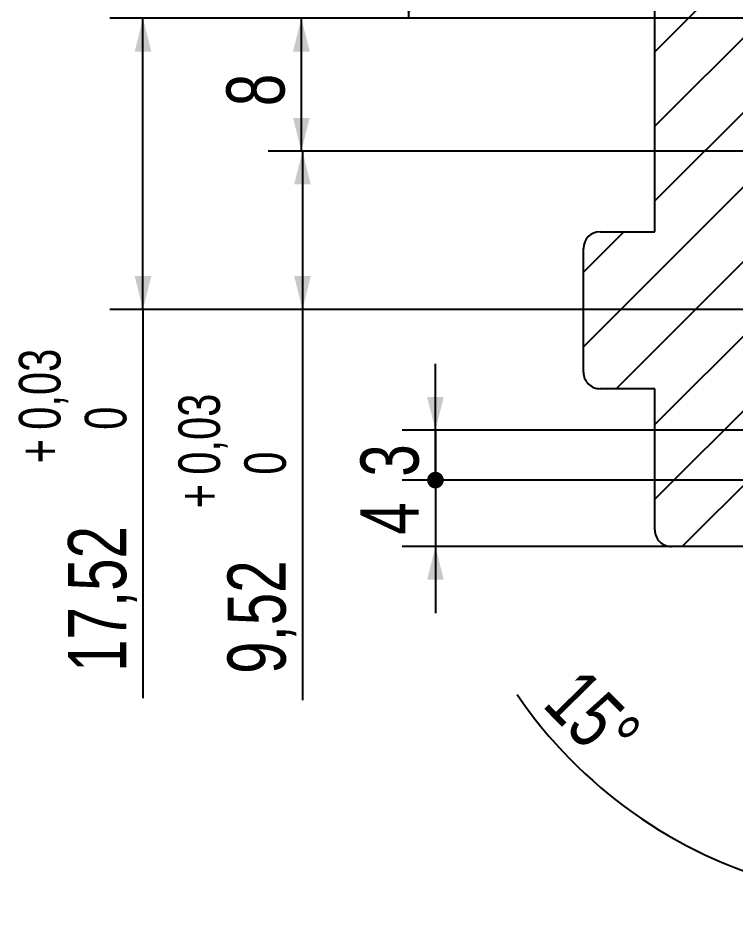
# Model space of a CAD drawing. Header units: millimetres. Extents: x 8 to 586, y 8 to 412.
# Drawn here: x 219.4 to 262.6, y 290 to 345 of the extents above; entities that cross this region are included whole.
import ezdxf

# ---------------------------------------------------------------- set-up
doc = ezdxf.new("R2010")
doc.units = ezdxf.units.MM
doc.layers.add('DIMENSIONS', color=2, linetype='Continuous')
doc.layers.add('HATCH', color=3, linetype='Continuous')
doc.layers.add('OUTLINE', color=7, linetype='Continuous', lineweight=25)
doc.styles.add('SLDTEXTSTYLE1', font='TXT', dxfattribs={"width": 0.75})
doc.dimstyles.new('SLDDIMSTYLE11', dxfattribs={"dimtxt": 3.5, "dimasz": 2, "dimexe": 0, "dimexo": 0.0625, "dimgap": 0.875, "dimtad": 1, "dimrnd": 1e-09, "dimzin": 12, "dimdsep": 46, "dimtxsty": 'SLDTEXTSTYLE1', "dimsah": 1, "dimcen": 0.09, "dimadec": 0, "dimazin": 3, "dimtol": 1, "dimtp": 0.03, "dimtfac": 1, "dimtofl": 0, "dimtmove": 0, "dimatfit": 3, "dimfxl": 0, "dimfrac": 2, "dimtolj": 1, "dimarcsym": 0})
doc.dimstyles.new('SLDDIMSTYLE12', dxfattribs={"dimtxt": 3.5, "dimasz": 1, "dimexe": 0, "dimexo": 0.0625, "dimgap": 0.875, "dimtad": 1, "dimrnd": 1e-09, "dimzin": 12, "dimdsep": 46, "dimtxsty": 'SLDTEXTSTYLE1', "dimblk1": 'DOT', "dimsah": 1, "dimcen": 0.09, "dimadec": 0, "dimazin": 3, "dimtfac": 1, "dimtmove": 0, "dimatfit": 0, "dimldrblk": 'DOT', "dimfxl": 0, "dimfrac": 2, "dimtolj": 1, "dimtzin": 12, "dimarcsym": 0})
doc.dimstyles.new('SLDDIMSTYLE15', dxfattribs={"dimtxt": 3.5, "dimasz": 2, "dimexe": 0, "dimexo": 0.0625, "dimgap": 0.875, "dimtad": 1, "dimrnd": 1e-09, "dimzin": 12, "dimdsep": 46, "dimtxsty": 'SLDTEXTSTYLE1', "dimblk2": 'DOT', "dimsah": 1, "dimcen": 0.09, "dimadec": 0, "dimazin": 3, "dimtfac": 1, "dimtmove": 0, "dimatfit": 0, "dimfxl": 0, "dimfrac": 2, "dimtolj": 1, "dimtzin": 12, "dimarcsym": 0})
doc.dimstyles.new('SLDDIMSTYLE16', dxfattribs={"dimtxt": 3.5, "dimasz": 2, "dimexe": 0, "dimexo": 0.0625, "dimgap": 0.875, "dimtad": 1, "dimdec": 1, "dimrnd": 1e-09, "dimzin": 12, "dimdsep": 46, "dimtxsty": 'SLDTEXTSTYLE1', "dimsah": 1, "dimcen": 0.09, "dimadec": 0, "dimazin": 3, "dimtfac": 1, "dimtofl": 0, "dimtmove": 0, "dimatfit": 3, "dimfxl": 0, "dimfrac": 2, "dimtolj": 1, "dimtzin": 12, "dimarcsym": 0})
doc.dimstyles.new('SLDDIMSTYLE17', dxfattribs={"dimtxt": 3.5, "dimasz": 2, "dimexe": 0, "dimexo": 0.0625, "dimgap": 0.875, "dimtad": 1, "dimrnd": 1e-09, "dimzin": 12, "dimdsep": 46, "dimtxsty": 'SLDTEXTSTYLE1', "dimsah": 1, "dimcen": 0.09, "dimadec": 0, "dimazin": 3, "dimtol": 1, "dimtm": 0.05, "dimtfac": 1, "dimtofl": 0, "dimtmove": 0, "dimatfit": 3, "dimfxl": 0, "dimfrac": 2, "dimtolj": 1, "dimarcsym": 0})
doc.dimstyles.new('SLDDIMSTYLE6', dxfattribs={"dimtxt": 3.5, "dimasz": 2, "dimexe": 0, "dimexo": 0.0625, "dimgap": 0.875, "dimtad": 1, "dimdec": 4, "dimzin": 12, "dimdsep": 46, "dimtxsty": 'SLDTEXTSTYLE1', "dimsah": 1, "dimcen": 0.09, "dimazin": 3, "dimtfac": 1, "dimtofl": 0, "dimtmove": 0, "dimatfit": 3, "dimfxl": 0, "dimfrac": 2, "dimtolj": 1, "dimtzin": 12, "dimarcsym": 0})

# ---------------------------------------------------------------- blocks, each defined once
blk = doc.blocks.new('_D_12')
at = {"layer": 'DIMENSIONS'}
for p, q in [((294.4029050064756, 337.0265909954416), (234.500493148147, 337.0265909954416)), ((236.500493148147, 337.0265909954416), (236.500493148147, 327.5065909954416)), ((264.641033174937, 327.5065909954416), (234.500493148147, 327.5065909954416)), ((236.500493148147, 327.5065909954416), (236.500493148147, 303.9771874309426))]:
    blk.add_line(p, q, dxfattribs=at)
for points in [[(236.500493148147, 337.0265909954416), (236.000493148147, 335.0265909954416), (237.000493148147, 335.0265909954416)], [(236.500493148147, 327.5065909954416), (237.000493148147, 329.5065909954416), (236.000493148147, 329.5065909954416)]]:
    blk.add_solid(points, dxfattribs=at)
at = {"layer": 'DIMENSIONS', "attachment_point": 1, "rotation": 90.00000000000041, "style": 'SLDTEXTSTYLE1'}
for s, insert, char_height in [('0,03', (229.0344828130501, 317.5517555931516), 2.5), ('0', (233.0006018812123, 317.5517555931517), 2.5), ('+', (229.0344828130502, 315.5335813049721), 2.5), ('9,52', (231.9887562335682, 305.5646874309428), 3.5)]:
    blk.add_mtext(s, dxfattribs=dict(at, insert=insert, char_height=char_height))
blk = doc.blocks.new('_Dot')
at = {"color": 0, "linetype": 'ByBlock', "lineweight": -2}
blk.add_line((-0.5, 0), (-1, 0), dxfattribs=at)
at = {"color": 0, "linetype": 'ByBlock', "const_width": 0.5}
blk.add_lwpolyline([(-0.25, 0, 1), (0.25, 0, 1)], format="xyb", close=True, dxfattribs=at)
blk = doc.blocks.new('_D_13')
at = {"layer": 'DIMENSIONS'}
for p, q in [((244.500493148147, 317.2265909954416), (244.500493148147, 321.2265909954416)), ((294.4029050064756, 317.2265909954416), (242.500493148147, 317.2265909954416)), ((244.500493148147, 317.2265909954416), (244.500493148147, 313.2265909954416)), ((294.4029050064756, 313.2265909954416), (242.500493148147, 313.2265909954416)), ((244.500493148147, 313.2265909954416), (244.500493148147, 309.2265909954416))]:
    blk.add_line(p, q, dxfattribs=at)
blk.add_solid([(244.500493148147, 313.2265909954416), (244.000493148147, 311.2265909954416), (245.000493148147, 311.2265909954416)], dxfattribs=at)
at = {"layer": 'DIMENSIONS', "rotation": 270.0000000000004}
blk.add_blockref('_Dot', (244.500493148147, 317.2265909954416, -30.25000000000068), dxfattribs=at)
at = {"layer": 'DIMENSIONS', "insert": (239.988756233568, 313.9347376736126), "char_height": 3.5, "attachment_point": 1, "rotation": 90.00000000000041, "style": 'SLDTEXTSTYLE1'}
blk.add_mtext('4', dxfattribs=at)
blk = doc.blocks.new('_D_15')
at = {"layer": 'DIMENSIONS'}
for p, q in [((272.7529050064758, 319.2265909954416), (272.7529050064758, 289.9817669845234)), ((271.6902383840799, 316.2606651691525), (264.9249685366761, 291.0123343717279))]:
    blk.add_line(p, q, dxfattribs=at)
for radius, start, end in [(28.24482401091822, 214.2605817291945, 255.0000000000008), (28.24482401091819, 255.0000000000008, 270.0000000000008)]:
    blk.add_arc((272.7529050064758, 320.2265909954416), radius, start, end, dxfattribs=at)
for points in [[(265.4426066268812, 292.9441860243061), (267.2792825613906, 292.0079053443849), (267.5038057125877, 292.9823740994389)], [(272.7529050064758, 291.9817669845234), (270.7718233776085, 292.5521314116792), (270.7364850152844, 291.5527560066645)]]:
    blk.add_solid(points, dxfattribs=at)
at = {"layer": 'DIMENSIONS', "insert": (253.3609253361511, 306.0988530478186), "char_height": 3.5, "attachment_point": 1, "rotation": 314.50836555574904, "style": 'SLDTEXTSTYLE1'}
blk.add_mtext('15°', dxfattribs=at)
blk = doc.blocks.new('_D_21')
at = {"layer": 'DIMENSIONS'}
for p, q in [((244.5004931481471, 320.2265909954416), (244.5004931481471, 324.2265909954416)), ((271.7529050064758, 320.2265909954416), (242.5004931481471, 320.2265909954416)), ((244.5004931481471, 320.2265909954416), (244.5004931481471, 317.2265909954416)), ((295.2029050064756, 317.2265909954416), (242.5004931481471, 317.2265909954416)), ((244.5004931481471, 317.2265909954416), (244.5004931481471, 313.2265909954416))]:
    blk.add_line(p, q, dxfattribs=at)
blk.add_solid([(244.5004931481471, 320.2265909954416), (245.0004931481471, 322.2265909954416), (244.0004931481471, 322.2265909954416)], dxfattribs=at)
at = {"layer": 'DIMENSIONS', "rotation": 90.0000000000004}
blk.add_blockref('_Dot', (244.5004931481471, 317.2265909954416, -2.175721977484092), dxfattribs=at)
at = {"layer": 'DIMENSIONS', "insert": (239.9887562335683, 317.4347376736123), "char_height": 3.5, "attachment_point": 1, "rotation": 90.00000000000041, "style": 'SLDTEXTSTYLE1'}
blk.add_mtext('3', dxfattribs=at)
blk = doc.blocks.new('_D_22')
at = {"layer": 'DIMENSIONS'}
for p, q in [((281.8660083445478, 345.0265909954416), (234.4325852887732, 345.0265909954416)), ((236.4325852887732, 337.0265909954416), (236.4325852887732, 345.0265909954416)), ((263.6529050064757, 337.0265909954416), (234.4325852887732, 337.0265909954416))]:
    blk.add_line(p, q, dxfattribs=at)
for points in [[(236.4325852887732, 345.0265909954416), (235.9325852887732, 343.0265909954416), (236.9325852887732, 343.0265909954416)], [(236.4325852887732, 337.0265909954416), (236.9325852887732, 339.0265909954416), (235.9325852887732, 339.0265909954416)]]:
    blk.add_solid(points, dxfattribs=at)
at = {"layer": 'DIMENSIONS', "insert": (231.9208483741943, 339.7347376736124), "char_height": 3.5, "attachment_point": 1, "rotation": 90, "style": 'SLDTEXTSTYLE1'}
blk.add_mtext('8', dxfattribs=at)
blk = doc.blocks.new('_D_23')
at = {"layer": 'DIMENSIONS'}
for p, q in [((273.9029050064757, 364.0265909954416), (240.9029050064756, 364.0265909954416)), ((242.9029050064756, 345.0265909954416), (242.9029050064756, 364.0265909954416)), ((281.8660083445478, 345.0265909954416), (240.9029050064756, 345.0265909954416))]:
    blk.add_line(p, q, dxfattribs=at)
for points in [[(242.9029050064756, 364.0265909954416), (242.4029050064756, 362.0265909954416), (243.4029050064756, 362.0265909954416)], [(242.9029050064756, 345.0265909954416), (243.4029050064756, 347.0265909954416), (242.4029050064756, 347.0265909954416)]]:
    blk.add_solid(points, dxfattribs=at)
at = {"layer": 'DIMENSIONS', "attachment_point": 1, "rotation": 89.99999999999999, "style": 'SLDTEXTSTYLE1'}
for s, insert, char_height in [('0,05', (239.4030137395409, 355.3490154993243), 2.5), ('0', (235.4368946713787, 355.3490154993243), 2.5), ('-', (239.4030137395409, 353.7873330144236), 2.5), ('19', (238.3911680918967, 347.2393554475556), 3.5)]:
    blk.add_mtext(s, dxfattribs=dict(at, insert=insert, char_height=char_height))
blk = doc.blocks.new('_D_24')
at = {"layer": 'DIMENSIONS'}
for p, q in [((281.8660083445478, 345.0265909954416), (224.9029050064755, 345.0265909954416)), ((226.9029050064755, 327.5065909954416), (226.9029050064755, 345.0265909954416)), ((263.6529050064757, 327.5065909954416), (224.9029050064755, 327.5065909954416)), ((226.9029050064755, 327.5065909954416), (226.9029050064755, 304.09223811526))]:
    blk.add_line(p, q, dxfattribs=at)
for points in [[(226.9029050064755, 345.0265909954416), (226.4029050064755, 343.0265909954416), (227.4029050064755, 343.0265909954416)], [(226.9029050064755, 327.5065909954416), (227.4029050064755, 329.5065909954416), (226.4029050064755, 329.5065909954416)]]:
    blk.add_solid(points, dxfattribs=at)
at = {"layer": 'DIMENSIONS', "attachment_point": 1, "rotation": 90, "style": 'SLDTEXTSTYLE1'}
for s, insert, char_height in [('0,03', (219.4368946713786, 320.2542092110322), 2.5), ('0', (223.4030137395408, 320.2542092110322), 2.5), ('+', (219.4368946713786, 318.2360349228527), 2.5), ('17,52', (222.3911680918966, 305.67973811526), 3.5)]:
    blk.add_mtext(s, dxfattribs=dict(at, insert=insert, char_height=char_height))

msp = doc.modelspace()

# ---------------------------------------------------------------- hatches: boundary and pattern name
at = {"layer": 'HATCH'}
h = msp.add_hatch(dxfattribs=at)
h.set_pattern_fill('ANSI31', color=256, angle=2.8e-322, style=0)
h.set_pattern_definition([(45, (0, 0), (-2.245064030267288, 2.245064030267288), [])])
edge = h.paths.add_edge_path(flags=0)
edge.add_line((253.4029050064757, 331.1765909954416), (253.4029050064757, 323.7265909954416))
edge.add_arc((254.4029050064757, 323.7265909954416), 1, 180, 270.0000000000008)
edge.add_line((254.4029050064757, 322.7265909954416), (257.7029050064758, 322.7265909954416))
edge.add_line((257.7029050064758, 322.7265909954416), (257.7029050064758, 314.2265909954416))
edge.add_arc((258.7029050064758, 314.2265909954416), 1, 180, 270.0000000000008)
edge.add_line((258.7029050064758, 313.2265909954416), (264.1529050064757, 313.2265909954416))
edge.add_arc((264.1529050064757, 314.2265909954416), 1, 270.0000000000008, 360.0000000000008)
edge.add_line((265.1529050064757, 314.2265909954416), (265.1529050064757, 317.2265909954416))
edge.add_line((265.1529050064757, 317.2265909954416), (271.9490574291823, 317.2265909954416))
edge.add_line((271.9490574291823, 317.2265909954416), (272.7529050064758, 320.2265909954416))
edge.add_line((272.7529050064758, 320.2265909954416), (272.7529050064758, 326.5065909954416))
edge.add_arc((271.7529050064758, 326.5065909954416), 1, 0, 90)
edge.add_line((271.7529050064758, 327.5065909954416), (264.6529050064757, 327.5065909954416))
edge.add_arc((264.6529050064757, 328.5065909954416), 1, 180, 270, ccw=False)
edge.add_line((263.6529050064757, 328.5065909954416), (263.6529050064757, 336.0265909954416))
edge.add_arc((264.6529050064757, 336.0265909954416), 1, 89.9999999999992, 180, ccw=False)
edge.add_line((264.6529050064757, 337.0265909954416), (274.8529050064757, 337.0265909954416))
edge.add_arc((274.8529050064757, 338.5265909954416), 1.5, 270.0000000000008, 360.0000000000008)
edge.add_line((276.3529050064757, 338.5265909954416), (276.3529050064757, 342.6560152476835))
edge.add_line((276.3529050064757, 342.6560152476835), (282.8660083445478, 345.0265909954416))
edge.add_arc((286.1029050064757, 347.3765909954416), 3.999999999999998, 180, 215.9798005974737, ccw=False)
edge.add_line((282.1029050064757, 347.3765909954416), (282.1029050064757, 347.612904904327))
edge.add_arc((282.6029050064757, 347.612904904327), 0.4999999999999989, 127.11726346717569, 180, ccw=False)
edge.add_arc((280.8529050064757, 349.9253711202963), 2.4, 307.1172634671813, 383.4555883986677)
edge.add_arc((305.9888123374731, 360.8316153247654), 25.00000000000001, 182.005822579353, 203.455588398666, ccw=False)
edge.add_arc((283.0029050064757, 360.0265909954416), 2.000000000000005, 113.13239639929671, 182.0058225793539, ccw=False)
edge.add_arc((281.9029050064757, 362.6014696333584), 0.7999999999999988, 293.1323963992969, 360.0000000000008)
edge.add_line((282.7029050064757, 362.6014696333584), (282.7029050064757, 364.0265909954416))
edge.add_line((282.7029050064757, 364.0265909954416), (274.9029050064757, 364.0265909954416))
edge.add_line((274.9029050064757, 364.0265909954416), (271.8029050064757, 360.9265909954416))
edge.add_line((271.8029050064757, 360.9265909954416), (251.9029050064757, 360.9265909954416))
edge.add_arc((251.9029050064757, 359.9265909954416), 1, 90, 180)
edge.add_line((250.9029050064757, 359.9265909954416), (250.9029050064757, 356.8299230951206))
edge.add_arc((251.9029050064757, 356.8299230951206), 1, 180, 240.0000000000019)
edge.add_line((251.4029050064757, 355.9638976913362), (257.7029050064758, 352.3265909954416))
edge.add_line((257.7029050064758, 352.3265909954416), (257.7029050064758, 332.1765909954416))
edge.add_line((257.7029050064758, 332.1765909954416), (254.4029050064757, 332.1765909954416))
edge.add_arc((254.4029050064757, 331.1765909954416), 1, 90, 180)

# ---------------------------------------------------------------- linework, layer by layer
at = {"layer": 'OUTLINE'}
for p, q in [((257.7029050064758, 332.1765909954416), (257.7029050064758, 352.3265909954416)), ((254.4029050064758, 332.1765909954416), (257.7029050064758, 332.1765909954416)), ((253.4029050064758, 323.7265909954416), (253.4029050064758, 331.1765909954416)), ((257.7029050064758, 322.7265909954416), (254.4029050064758, 322.7265909954416)), ((257.7029050064758, 314.2265909954416), (257.7029050064758, 322.7265909954416)), ((264.1529050064757, 313.2265909954416), (258.7029050064758, 313.2265909954416))]:
    msp.add_line(p, q, dxfattribs=at)
for centre, start, end in [((254.4029050064758, 331.1765909954416), 90, 180), ((254.4029050064758, 323.7265909954416), 180, 270.0000000000008), ((258.7029050064758, 314.2265909954416), 180, 270.0000000000008)]:
    msp.add_arc(centre, 1, start, end, dxfattribs=at)

# ---------------------------------------------------------------- dimensions: what is measured, and where the dimension line sits
at = {"layer": 'DIMENSIONS'}
for base, p1, p2, dimstyle, picture, middle in [((242.9029050064756, 364.0265909954416), (282.8660083445478, 345.0265909954416), (274.9029050064757, 364.0265909954416), 'SLDDIMSTYLE17', '_D_23', (242.9029050064756, 354.5265909954417)), ((226.9029050064755, 345.0265909954416), (264.6529050064757, 327.5065909954416), (282.8660083445478, 345.0265909954416), 'SLDDIMSTYLE11', '_D_24', (226.9029050064755, 316.1993791851478)), ((236.4325852887731, 345.0265909954416), (264.6529050064757, 337.0265909954416), (282.8660083445478, 345.0265909954416), 'SLDDIMSTYLE16', '_D_22', (236.4325852887731, 341.0265909954416)), ((236.500493148147, 327.5065909954416), (295.4029050064756, 337.0265909954416), (295.4029050064756, 327.5065909954416), 'SLDDIMSTYLE11', '_D_12', (236.500493148147, 314.7906270340487)), ((244.5004931481471, 317.2265909954416), (272.7529050064758, 320.2265909954416), (296.2029050064756, 317.2265909954416), 'SLDDIMSTYLE15', '_D_21', (244.5004931481471, 318.7265909954416)), ((244.500493148147, 313.2265909954416), (295.4029050064756, 317.2265909954416), (295.4029050064756, 313.2265909954416), 'SLDDIMSTYLE12', '_D_13', (244.500493148147, 315.2265909954416))]:
    dim = msp.add_linear_dim(base=base, p1=p1, p2=p2, angle=90.0000000000002, dimstyle=dimstyle, dxfattribs=at)
    dim.commit()
    dim.dimension.update_dxf_attribs({"geometry": picture, "text_midpoint": middle, "dimtype": 160})
dim = msp.add_angular_dim_2l(base=(269.0662156784052, 292.2234053694091), line1=((272.7529050064758, 326.5065909954416), (272.7529050064758, 320.2265909954416)), line2=((271.9490574291823, 317.2265909954416), (272.7529050064758, 320.2265909954416)), dimstyle='SLDDIMSTYLE6', dxfattribs=at)
dim.commit()
dim.dimension.update_dxf_attribs({"geometry": '_D_15', "text_midpoint": (252.6101623082298, 300.4265909954415), "dimtype": 162})

doc.saveas('drawing.dxf')
